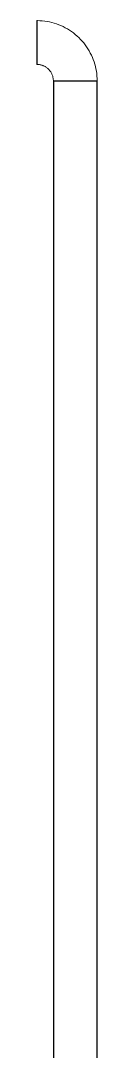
# Model space of a CAD drawing. Header units: inches. Extents: x -3327 to -1, y 8 to 1328.
# Drawn here: x -3017.5 to -3013.6, y 1054.4 to 1122.1 of the extents above; entities that cross this region are included whole.
import ezdxf

# ---------------------------------------------------------------- set-up
doc = ezdxf.new("R2010")
doc.units = ezdxf.units.IN
doc.header["$MEASUREMENT"] = 0
doc.layers.add('P-PIPE', color=3, linetype='Continuous', lineweight=9)
doc.layers.add('X - REF - FP', color=7, linetype='Continuous', true_color=0xb90000)

# ---------------------------------------------------------------- blocks, each defined once
blk = doc.blocks.new('Elbow - Welded - Generic - Standard-1127339-SECOND LEVEL')
at = {"layer": 'P-PIPE'}
for p, q in [((-1.388, 2.52), (-1.245, 2.52)), ((-1.244, 2.52), (-1.017, 2.52)), ((-1.016, 2.52), (-0.719, 2.52)), ((-0.719, 2.52), (-0.372, 2.52)), ((-0.372, 2.52), (0.372, 2.52)), ((0.372, 2.52), (0.719, 2.52)), ((0.719, 2.52), (1.016, 2.52)), ((1.017, 2.52), (1.244, 2.52)), ((1.245, 2.52), (1.388, 2.52)), ((-2.52, 1.245), (-2.52, 1.388)), ((-2.52, 1.017), (-2.52, 1.244)), ((-2.52, 0.719), (-2.52, 1.016)), ((-2.52, 0.372), (-2.52, 0.719)), ((-2.52, -0.372), (-2.52, 0.372)), ((-2.52, -0.719), (-2.52, -0.372)), ((-2.52, -1.016), (-2.52, -0.719)), ((-2.52, -1.244), (-2.52, -1.017)), ((-2.52, -1.388), (-2.52, -1.245))]:
    blk.add_line(p, q, dxfattribs=at)
at = {"layer": 'P-PIPE', "flags": 128}
for points in [[(-2.52, -1.437), (-2.361, -1.434), (-2.203, -1.424), (-2.046, -1.409), (-1.889, -1.386), (-1.734, -1.358), (-1.579, -1.324), (-1.426, -1.283), (-1.275, -1.236), (-1.126, -1.183), (-0.979, -1.125), (-0.834, -1.06), (-0.693, -0.99), (-0.554, -0.914), (-0.418, -0.833), (-0.286, -0.746), (-0.157, -0.654), (-0.032, -0.557), (0.089, -0.455), (0.206, -0.348), (0.319, -0.237), (0.427, -0.121), (0.53, -0.001), (0.628, 0.123), (0.722, 0.25), (0.81, 0.382), (0.893, 0.517), (0.97, 0.655), (1.042, 0.796), (1.108, 0.94), (1.168, 1.086), (1.222, 1.235), (1.271, 1.385), (1.313, 1.538), (1.349, 1.692), (1.379, 1.847), (1.403, 2.004), (1.421, 2.161), (1.432, 2.319), (1.437, 2.477), (1.437, 2.52)], [(-1.437, 2.52), (-1.438, 2.476), (-1.44, 2.433), (-1.445, 2.39), (-1.451, 2.347), (-1.459, 2.305), (-1.468, 2.262), (-1.479, 2.22), (-1.492, 2.179), (-1.506, 2.138), (-1.522, 2.098), (-1.54, 2.059), (-1.559, 2.02), (-1.58, 1.982), (-1.602, 1.945), (-1.626, 1.908), (-1.651, 1.873), (-1.678, 1.839), (-1.706, 1.806), (-1.735, 1.774), (-1.765, 1.743), (-1.797, 1.713), (-1.83, 1.685), (-1.864, 1.658), (-1.899, 1.633), (-1.935, 1.609), (-1.972, 1.586), (-2.009, 1.565), (-2.048, 1.545), (-2.087, 1.527), (-2.127, 1.511), (-2.168, 1.496), (-2.209, 1.482), (-2.251, 1.471), (-2.293, 1.461), (-2.336, 1.453), (-2.378, 1.446), (-2.422, 1.441), (-2.465, 1.438), (-2.508, 1.437), (-2.52, 1.437)]]:
    blk.add_lwpolyline(points, dxfattribs=at)

msp = doc.modelspace()

# ---------------------------------------------------------------- linework, layer by layer
at = {"layer": 'X - REF - FP'}
for p, q in [((-3017.521, 1122.062), (-3017.521, 1119.237)), ((-3017.521, 1119.236), (-3017.521, 1119.188)), ((-3016.439, 1118.105), (-3016.439, 1033.992)), ((-3016.439, 1118.105), (-3016.39, 1118.105)), ((-3016.389, 1118.105), (-3013.564, 1118.105)), ((-3013.564, 1033.992), (-3013.564, 1118.105))]:
    msp.add_line(p, q, dxfattribs=at)

# ---------------------------------------------------------------- block references
at = {"layer": 'X - REF - FP', "rotation": 90}
msp.add_blockref('Elbow - Welded - Generic - Standard-1127339-SECOND LEVEL', (-3015.001, 1120.625), dxfattribs=at)

doc.saveas('drawing.dxf')
